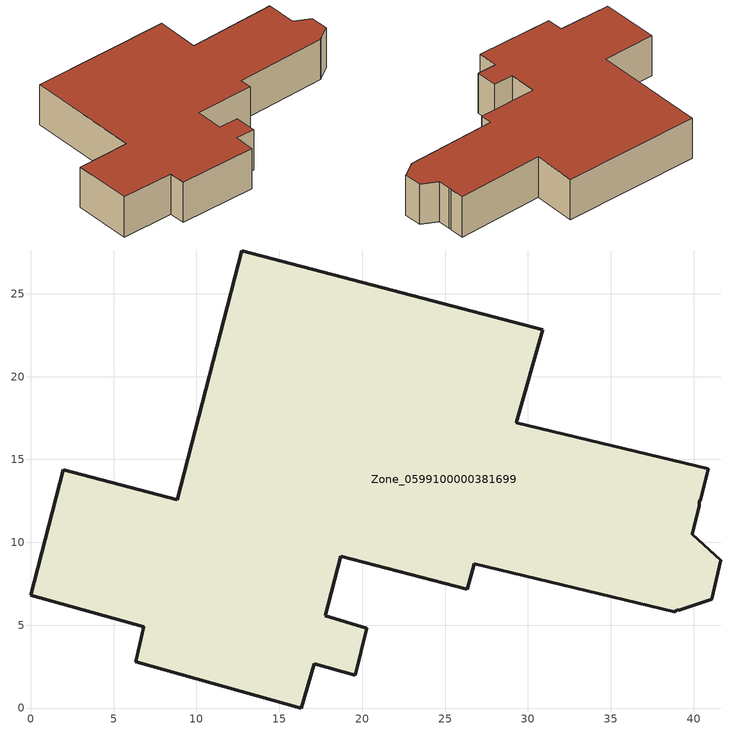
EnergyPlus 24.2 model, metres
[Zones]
Zone_0599100000381699
 floor ground (C_G): 39.91,10.49 41.64,8.93 41.1,6.57 39.1,5.91 38.97,5.94 38.96,5.86 38.83,5.82 26.75,8.72 26.35,7.17 18.7,9.16 17.76,5.56 20.28,4.8 19.58,1.98 17.1,2.68 16.33,0 6.33,2.79 6.83,4.91 0,6.79 1.95,14.37 8.84,12.58 12.73,27.58 30.89,22.82 29.29,17.22 40.88,14.44 40.43,12.61 40.34,12.44 40.33,12.21 z0.36
 wall outside (C_F): 29.29,17.22 30.89,22.82 12.73,27.58 8.84,12.58 1.95,14.37 0,6.79 6.83,4.91 6.33,2.79 16.33,0 17.1,2.68 19.58,1.98 20.28,4.8 17.76,5.56 18.7,9.16 26.35,7.17 26.75,8.72 38.83,5.82 38.96,5.86 38.97,5.94 39.1,5.91 41.1,6.57 41.64,8.93 39.91,10.49 40.33,12.21 40.34,12.44 40.43,12.61 40.88,14.44 29.29,17.22 z0.36:6.12
 roof outside (C_R): 39.91,10.49 40.33,12.21 40.34,12.44 40.43,12.61 40.88,14.44 29.29,17.22 30.89,22.82 12.73,27.58 8.84,12.58 1.95,14.37 0,6.79 6.83,4.91 6.33,2.79 16.33,0 17.1,2.68 19.58,1.98 20.28,4.8 17.76,5.56 18.7,9.16 26.35,7.17 26.75,8.72 38.83,5.82 38.96,5.86 38.97,5.94 39.1,5.91 41.1,6.57 41.64,8.93 z6.12
[BUILDING]
Pand.0599100000381699: North Axis=0; Terrain=City; Loads Convergence Tolerance Value=0.04; Temperature Convergence Tolerance Value=0.4; Solar Distribution=FullExterior; Maximum Number of Warmup Days=25; Minimum Number of Warmup Days=1
[Site:Location]
Rotterdam.The.Hague.AP_ZH_NLD Design_Conditions: Latitude=51.96; Longitude=4.45; Time Zone=1; Elevation=-4.5
[SITE:GROUNDTEMPERATURE:BUILDINGSURFACE]
18, 18, 18, 18, 18, 18, 18, 18, 18, 18, 18, 18
[MATERIAL] Thermal Absorptance=0.9; Solar Absorptance=0.7; Visible Absorptance=0.7
Name | Roughness | Thickness | Conductivity | Density | Specific Heat
G.TC.1946 | MediumSmooth | 0.15 | 1 | 540 | 1210
F.TC.1946 | Rough | 0.3 | 0.857143 | 1920 | 840
R.TC.1946 | MediumRough | 0.2 | 0.909091 | 1500 | 1000
[CONSTRUCTION]
C_G: G.TC.1946
C_F: F.TC.1946
C_R: R.TC.1946
[ZONE]
Zone_0599100000381699: Type=1; Multiplier=1; Ceiling Height=Autocalculate; Volume=Autocalculate; Floor Area=autocalculate; Part of Total Floor Area=Yes
[ZONEINFILTRATION:DESIGNFLOWRATE]
Infil_Zone_0599100000381699: Zone or ZoneList or Space or SpaceList=Zone_0599100000381699; Schedule=AlwaysOn; Design Flow Rate Calculation Method=Flow/Area; Flow Rate per Floor Area=0.003; Constant Term Coefficient=1; Temperature Term Coefficient=0; Velocity Term Coefficient=0; Velocity Squared Term Coefficient=0
[HVACTEMPLATE:ZONE:IDEALLOADSAIRSYSTEM]
Zone_0599100000381699: Maximum Heating Supply Air Temperature=50; Minimum Cooling Supply Air Temperature=13; Maximum Heating Supply Air Humidity Ratio=0.0156; Minimum Cooling Supply Air Humidity Ratio=0.0077; Heating Limit=NoLimit; Cooling Limit=NoLimit; Dehumidification Control Type=ConstantSensibleHeatRatio; Cooling Sensible Heat Ratio=0.7; Dehumidification Setpoint=60; Humidification Control Type=None; Humidification Setpoint=30; Outdoor Air Method=None; Outdoor Air Flow Rate per Person=0.00944; Outdoor Air Flow Rate per Zone Floor Area=0; Outdoor Air Flow Rate per Zone=0; Demand Controlled Ventilation Type=None; Outdoor Air Economizer Type=NoEconomizer; Heat Recovery Type=None; Sensible Heat Recovery Effectiveness=0.7; Latent Heat Recovery Effectiveness=0.65
[ZONECONTROL:THERMOSTAT]
ThermostatControl_Zone_0599100000381699: Zone or ZoneList=Zone_0599100000381699; Control Type Schedule=DualSetpointControlType; Control 1=Thermostat_Zone_0599100000381699; Temperature Difference Between Cutout And Setpoint=0
[THERMOSTATSETPOINT:DUALSETPOINT]
Thermostat_Zone_0599100000381699: Heating Setpoint Temperature Schedule=HeatingSetpoint_Zone_0599100000381699; Cooling Setpoint Temperature Schedule=CoolingSetpoint_Zone_0599100000381699
[SCHEDULE:COMPACT]
HeatingSetpoint_Zone_0599100000381699: Through: 12/31, For: AllDays, Until: 24:00, 21
CoolingSetpoint_Zone_0599100000381699: Through: 12/31, For: AllDays, Until: 24:00, 24
DualSetpointControlType: Through: 12/31, For: AllDays, Until: 24:00, 4
AlwaysOn: Through: 12/31, For: AllDays, Until: 24:00, 1
